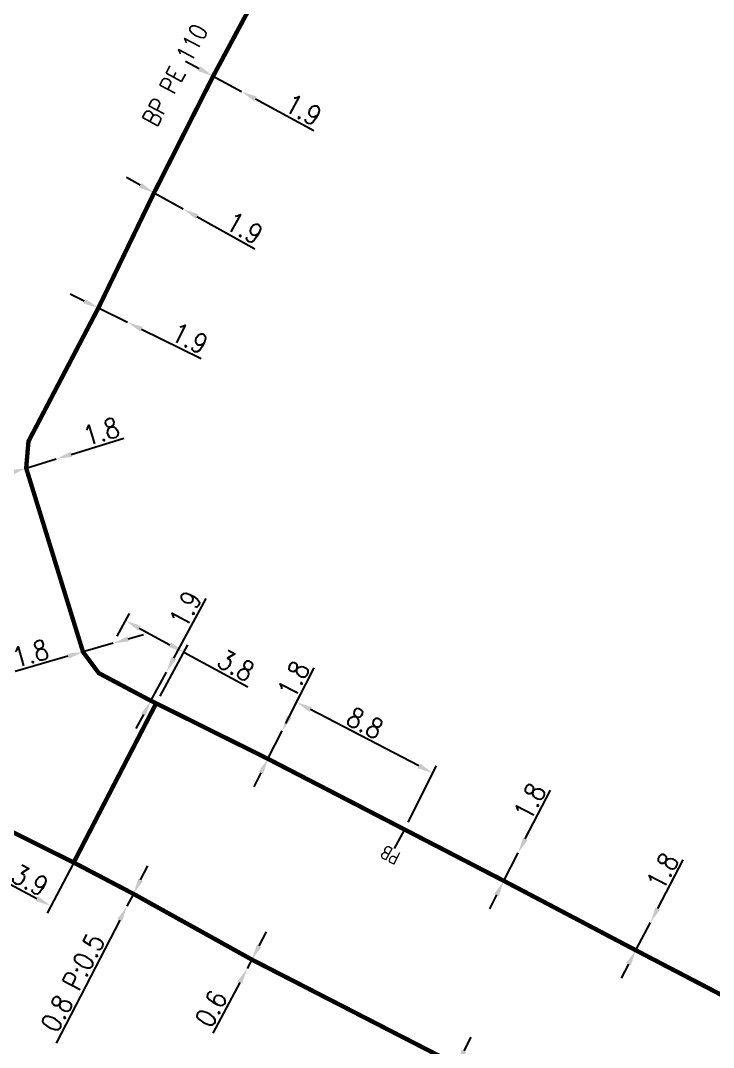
# Model space of a CAD drawing. Header units: millimetres. Extents: x 185000 to 186000, y 127990 to 129010.
# Drawn here: x 185612 to 185651.7, y 128663.9 to 128722.7 of the extents above; entities that cross this region are included whole.
import ezdxf
from ezdxf.enums import TextEntityAlignment as Align

# ---------------------------------------------------------------- set-up
doc = ezdxf.new("R2010")
doc.units = ezdxf.units.MM
doc.header["$PDMODE"] = 34
doc.linetypes.add('L_25_PE', pattern=[2000, 1000, 1000])
doc.layers.get('0').update_dxf_attribs({"linetype": 'CONTINUOUS'})
doc.layers.get('DEFPOINTS').update_dxf_attribs({"linetype": 'CONTINUOUS'})
doc.layers.add('L_150', color=1, linetype='CONTINUOUS')
doc.layers.add('L_340', color=7, linetype='CONTINUOUS')
doc.styles.add('G_ROMANS', font='ROMANS.SHX', dxfattribs={"width": 0.75})
doc.styles.get("Standard").update_dxf_attribs({"font": 'romans.shx', "width": 0.85})
doc.dimstyles.get("Standard").update_dxf_attribs({"dimtxt": 1.5, "dimasz": 1.2, "dimexe": 0.625, "dimexo": 0.625, "dimgap": 0.25, "dimtad": 1, "dimdec": 1, "dimzin": 0, "dimdsep": 46, "dimtxsty": 'Standard', "dimcen": -0.5, "dimadec": 0, "dimazin": 0, "dimtfac": 1, "dimtdec": 1, "dimtmove": 0, "dimatfit": 3, "dimfxl": 0, "dimtolj": 1, "dimtzin": 0, "dimarcsym": 0})

# ---------------------------------------------------------------- blocks, each defined once
blk = doc.blocks.new('*D935')
at = {"layer": 'DEFPOINTS', "color": 0, "linetype": 'Continuous', "transparency": 16777216}
for p in [(185648.068, 128671.038), (185648.068, 128671.038), (185647.231, 128669.445)]:
    blk.add_point(p, dxfattribs=at)
at = {"layer": 'L_150', "color": 0, "linetype": 'Continuous', "lineweight": -2, "transparency": 16777216}
for p, q in [((185648.487, 128671.835), (185649.949, 128674.616)), ((185647.231, 128669.445), (185648.068, 128671.038)), ((185646.812, 128668.649), (185646.393, 128667.852))]:
    blk.add_line(p, q, dxfattribs=at)
at = {"layer": 'L_150', "color": 0, "linetype": 'Continuous', "transparency": 16777216}
for points in [[(185648.354, 128671.905), (185648.62, 128671.765), (185648.068, 128671.038)], [(185646.679, 128668.718), (185646.945, 128668.579), (185647.231, 128669.445)]]:
    blk.add_solid(points, dxfattribs=at)
at = {"layer": 'L_150', "color": 0, "linetype": 'Continuous', "transparency": 16777216, "insert": (185648.763, 128673.973), "char_height": 1.125, "attachment_point": 5, "rotation": 62.26934}
blk.add_mtext('\\A1;1.8', dxfattribs=at)
blk = doc.blocks.new('*D936')
at = {"layer": 'DEFPOINTS', "color": 0, "linetype": 'Continuous', "transparency": 16777216}
for p in [(185640.491, 128675.022), (185640.491, 128675.022), (185639.669, 128673.42)]:
    blk.add_point(p, dxfattribs=at)
at = {"layer": 'L_150', "color": 0, "linetype": 'Continuous', "lineweight": -2, "transparency": 16777216}
for p, q in [((185640.901, 128675.823), (185642.335, 128678.618)), ((185639.669, 128673.42), (185640.491, 128675.022)), ((185639.258, 128672.62), (185638.847, 128671.819))]:
    blk.add_line(p, q, dxfattribs=at)
at = {"layer": 'L_150', "color": 0, "linetype": 'Continuous', "transparency": 16777216}
for points in [[(185640.768, 128675.891), (185641.035, 128675.754), (185640.491, 128675.022)], [(185639.125, 128672.688), (185639.392, 128672.551), (185639.669, 128673.42)]]:
    blk.add_solid(points, dxfattribs=at)
at = {"layer": 'L_150', "color": 0, "linetype": 'Continuous', "transparency": 16777216, "insert": (185641.157, 128677.963), "char_height": 1.125, "attachment_point": 5, "rotation": 62.84308}
blk.add_mtext('\\A1;1.8', dxfattribs=at)
blk = doc.blocks.new('L_340_13')
at = {"color": 0, "linetype": 'Continuous', "flags": 128}
blk.add_lwpolyline([(0, 0), (0, 1.25)], dxfattribs=at)
at = {"color": 0, "linetype": 'Continuous', "style": 'G_ROMANS', "width": 0.75}
blk.add_text('PB', height=0.75, dxfattribs=at).set_placement((0, 1.663), align=Align.MIDDLE)
at = {"color": 0, "linetype": 'Continuous', "width": 0.75, "flags": 3}
for tag, p in [('DEF_LEG', (0, -10)), ('DEF_COUP', (0, -12.5)), ('DEF_TYPE', (0, -15))]:
    blk.add_attdef(tag, text='', height=1.2, dxfattribs=at).set_placement(p, align=Align.MIDDLE)
blk = doc.blocks.new('*D947')
at = {"layer": 'DEFPOINTS', "color": 0, "linetype": 'Continuous', "transparency": 16777216}
for p in [(185636.978, 128662.883), (185636.702, 128662.35), (185636.702, 128662.35)]:
    blk.add_point(p, dxfattribs=at)
at = {"layer": 'L_150', "color": 0, "linetype": 'Continuous', "lineweight": -2, "transparency": 16777216}
for p, q in [((185637.391, 128663.682), (185637.805, 128664.481)), ((185636.978, 128662.883), (185636.702, 128662.35)), ((185636.288, 128661.551), (185634.781, 128658.639))]:
    blk.add_line(p, q, dxfattribs=at)
at = {"layer": 'L_150', "color": 0, "linetype": 'Continuous', "transparency": 16777216}
for points in [[(185637.258, 128663.751), (185637.525, 128663.613), (185636.978, 128662.883)], [(185636.155, 128661.62), (185636.421, 128661.482), (185636.702, 128662.35)]]:
    blk.add_solid(points, dxfattribs=at)
at = {"layer": 'L_150', "color": 0, "linetype": 'Continuous', "transparency": 16777216, "insert": (185634.662, 128660.04), "char_height": 1.125, "attachment_point": 5, "rotation": 62.63502}
blk.add_mtext('\\A1;0.6', dxfattribs=at)
blk = doc.blocks.new('*D948')
at = {"layer": 'DEFPOINTS', "color": 0, "linetype": 'Continuous', "transparency": 16777216}
for p in [(185625.236, 128668.912), (185624.965, 128668.399), (185624.965, 128668.399)]:
    blk.add_point(p, dxfattribs=at)
at = {"layer": 'L_150', "color": 0, "linetype": 'Continuous', "lineweight": -2, "transparency": 16777216}
for p, q in [((185625.657, 128669.707), (185626.078, 128670.503)), ((185625.236, 128668.912), (185624.965, 128668.399)), ((185624.544, 128667.604), (185623.01, 128664.706))]:
    blk.add_line(p, q, dxfattribs=at)
at = {"layer": 'L_150', "color": 0, "linetype": 'Continuous', "transparency": 16777216}
for points in [[(185625.524, 128669.777), (185625.79, 128669.637), (185625.236, 128668.912)], [(185624.411, 128667.674), (185624.676, 128667.533), (185624.965, 128668.399)]]:
    blk.add_solid(points, dxfattribs=at)
at = {"layer": 'L_150', "color": 0, "linetype": 'Continuous', "transparency": 16777216, "insert": (185622.903, 128666.108), "char_height": 1.125, "attachment_point": 5, "rotation": 62.10788}
blk.add_mtext('\\A1;0.6', dxfattribs=at)
blk = doc.blocks.new('*D949')
at = {"layer": 'DEFPOINTS', "color": 0, "linetype": 'Continuous', "transparency": 16777216}
for p in [(185618.451, 128672.675), (185618.083, 128671.964), (185618.083, 128671.964)]:
    blk.add_point(p, dxfattribs=at)
at = {"layer": 'L_150', "color": 0, "linetype": 'Continuous', "lineweight": -2, "transparency": 16777216}
for p, q in [((185618.865, 128673.474), (185619.279, 128674.273)), ((185618.451, 128672.675), (185618.083, 128671.964)), ((185617.669, 128671.165), (185614.024, 128664.13))]:
    blk.add_line(p, q, dxfattribs=at)
at = {"layer": 'L_150', "color": 0, "linetype": 'Continuous', "transparency": 16777216}
for points in [[(185618.732, 128673.543), (185618.998, 128673.405), (185618.451, 128672.675)], [(185617.536, 128671.234), (185617.802, 128671.096), (185618.083, 128671.964)]]:
    blk.add_solid(points, dxfattribs=at)
at = {"layer": 'L_150', "color": 0, "linetype": 'Continuous', "transparency": 16777216, "insert": (185614.974, 128667.593), "char_height": 1.125, "attachment_point": 5, "rotation": 62.61452}
blk.add_mtext('\\A1;0.8 P:0.5', dxfattribs=at)
blk = doc.blocks.new('*D950')
at = {"layer": 'DEFPOINTS', "color": 0, "linetype": 'Continuous', "transparency": 16777216}
for p in [(185611.236, 128675.558), (185615.783, 128675.902), (185610.302, 128673.778)]:
    blk.add_point(p, dxfattribs=at)
at = {"layer": 'L_150', "color": 0, "linetype": 'Continuous', "lineweight": -2, "transparency": 16777216}
for p, q in [((185611.018, 128675.143), (185610.084, 128673.363)), ((185615.565, 128675.487), (185613.507, 128671.566)), ((185612.928, 128672.399), (185611.098, 128673.359))]:
    blk.add_line(p, q, dxfattribs=at)
at = {"layer": 'L_150', "color": 0, "linetype": 'Continuous', "transparency": 16777216}
for points in [[(185611.168, 128673.492), (185611.029, 128673.227), (185610.302, 128673.778)], [(185612.998, 128672.532), (185612.858, 128672.266), (185613.725, 128671.981)]]:
    blk.add_solid(points, dxfattribs=at)
at = {"layer": 'L_150', "color": 0, "linetype": 'Continuous', "transparency": 16777216, "insert": (185612.529, 128673.455), "char_height": 1.125, "attachment_point": 5, "rotation": 332.30192}
blk.add_mtext('\\A1;3.9', dxfattribs=at)
blk = doc.blocks.new('*D951')
at = {"layer": 'DEFPOINTS', "color": 0, "linetype": 'Continuous', "transparency": 16777216}
for p in [(185620.342, 128685.372), (185620.342, 128685.372), (185619.453, 128683.726)]:
    blk.add_point(p, dxfattribs=at)
at = {"layer": 'L_150', "color": 0, "linetype": 'Continuous', "lineweight": -2, "transparency": 16777216}
for p, q in [((185620.771, 128686.164), (185622.617, 128689.578)), ((185619.453, 128683.726), (185620.342, 128685.372)), ((185619.024, 128682.935), (185618.596, 128682.143))]:
    blk.add_line(p, q, dxfattribs=at)
at = {"layer": 'L_150', "color": 0, "linetype": 'Continuous', "transparency": 16777216}
for points in [[(185620.639, 128686.235), (185620.903, 128686.092), (185620.342, 128685.372)], [(185618.893, 128683.006), (185619.156, 128682.863), (185619.453, 128683.726)]]:
    blk.add_solid(points, dxfattribs=at)
at = {"layer": 'L_150', "color": 0, "linetype": 'Continuous', "transparency": 16777216, "insert": (185621.435, 128688.969), "char_height": 1.125, "attachment_point": 5, "rotation": 61.59576}
blk.add_mtext('\\A1;1.9', dxfattribs=at)
blk = doc.blocks.new('*D952')
at = {"layer": 'DEFPOINTS', "color": 0, "linetype": 'Continuous', "transparency": 16777216}
for p in [(185617.296, 128687.02), (185617.296, 128687.02), (185615.566, 128686.521)]:
    blk.add_point(p, dxfattribs=at)
at = {"layer": 'L_150', "color": 0, "linetype": 'Continuous', "lineweight": -2, "transparency": 16777216}
for p, q in [((185618.161, 128687.269), (185619.025, 128687.518)), ((185617.296, 128687.02), (185615.566, 128686.521)), ((185614.701, 128686.272), (185611.682, 128685.403))]:
    blk.add_line(p, q, dxfattribs=at)
at = {"layer": 'L_150', "color": 0, "linetype": 'Continuous', "transparency": 16777216}
for points in [[(185618.119, 128687.413), (185618.202, 128687.125), (185617.296, 128687.02)], [(185614.66, 128686.416), (185614.743, 128686.128), (185615.566, 128686.521)]]:
    blk.add_solid(points, dxfattribs=at)
at = {"layer": 'L_150', "color": 0, "linetype": 'Continuous', "transparency": 16777216, "insert": (185612.552, 128686.434), "char_height": 1.125, "attachment_point": 5, "rotation": 16.06718}
blk.add_mtext('\\A1;1.8', dxfattribs=at)
blk = doc.blocks.new('*D953')
at = {"layer": 'DEFPOINTS', "color": 0, "linetype": 'Continuous', "transparency": 16777216}
for p in [(185614.031, 128697.566), (185614.031, 128697.566), (185612.31, 128697.04)]:
    blk.add_point(p, dxfattribs=at)
at = {"layer": 'L_150', "color": 0, "linetype": 'Continuous', "lineweight": -2, "transparency": 16777216}
for p, q in [((185614.892, 128697.829), (185617.897, 128698.747)), ((185612.31, 128697.04), (185614.031, 128697.566)), ((185611.449, 128696.777), (185610.588, 128696.514))]:
    blk.add_line(p, q, dxfattribs=at)
at = {"layer": 'L_150', "color": 0, "linetype": 'Continuous', "transparency": 16777216}
for points in [[(185614.848, 128697.972), (185614.936, 128697.685), (185614.031, 128697.566)], [(185611.405, 128696.92), (185611.493, 128696.633), (185612.31, 128697.04)]]:
    blk.add_solid(points, dxfattribs=at)
at = {"layer": 'L_150', "color": 0, "linetype": 'Continuous', "transparency": 16777216, "insert": (185616.606, 128699.137), "char_height": 1.125, "attachment_point": 5, "rotation": 16.99381}
blk.add_mtext('\\A1;1.8', dxfattribs=at)
blk = doc.blocks.new('*D954')
at = {"layer": 'DEFPOINTS', "color": 0, "linetype": 'Continuous', "transparency": 16777216}
for p in [(185616.446, 128706.209), (185618.106, 128705.393), (185618.106, 128705.393)]:
    blk.add_point(p, dxfattribs=at)
at = {"layer": 'L_150', "color": 0, "linetype": 'Continuous', "lineweight": -2, "transparency": 16777216}
for p, q in [((185615.638, 128706.606), (185614.831, 128707.004)), ((185616.446, 128706.209), (185618.106, 128705.393)), ((185618.913, 128704.995), (185622.33, 128703.315))]:
    blk.add_line(p, q, dxfattribs=at)
at = {"layer": 'L_150', "color": 0, "linetype": 'Continuous', "transparency": 16777216}
for points in [[(185615.704, 128706.741), (185615.572, 128706.472), (185616.446, 128706.209)], [(185618.98, 128705.13), (185618.847, 128704.861), (185618.106, 128705.393)]]:
    blk.add_solid(points, dxfattribs=at)
at = {"layer": 'L_150', "color": 0, "linetype": 'Continuous', "transparency": 16777216, "insert": (185621.676, 128704.472), "char_height": 1.125, "attachment_point": 5, "rotation": 333.80774}
blk.add_mtext('\\A1;1.9', dxfattribs=at)
blk = doc.blocks.new('*D955')
at = {"layer": 'DEFPOINTS', "color": 0, "linetype": 'Continuous', "transparency": 16777216}
for p in [(185619.633, 128712.796), (185621.295, 128711.876), (185621.295, 128711.876)]:
    blk.add_point(p, dxfattribs=at)
at = {"layer": 'L_150', "color": 0, "linetype": 'Continuous', "lineweight": -2, "transparency": 16777216}
for p, q in [((185618.845, 128713.232), (185618.058, 128713.668)), ((185619.633, 128712.796), (185621.295, 128711.876)), ((185622.083, 128711.44), (185625.414, 128709.596))]:
    blk.add_line(p, q, dxfattribs=at)
at = {"layer": 'L_150', "color": 0, "linetype": 'Continuous', "transparency": 16777216}
for points in [[(185618.918, 128713.364), (185618.773, 128713.101), (185619.633, 128712.796)], [(185622.155, 128711.572), (185622.01, 128711.309), (185621.295, 128711.876)]]:
    blk.add_solid(points, dxfattribs=at)
at = {"layer": 'L_150', "color": 0, "linetype": 'Continuous', "transparency": 16777216, "insert": (185624.816, 128710.785), "char_height": 1.125, "attachment_point": 5, "rotation": 331.03454}
blk.add_mtext('\\A1;1.9', dxfattribs=at)
blk = doc.blocks.new('*D956')
at = {"layer": 'DEFPOINTS', "color": 0, "linetype": 'Continuous', "transparency": 16777216}
for p in [(185623.019, 128719.473), (185624.649, 128718.598), (185624.649, 128718.598)]:
    blk.add_point(p, dxfattribs=at)
at = {"layer": 'L_150', "color": 0, "linetype": 'Continuous', "lineweight": -2, "transparency": 16777216}
for p, q in [((185622.226, 128719.899), (185621.433, 128720.324)), ((185623.019, 128719.473), (185624.649, 128718.598)), ((185625.442, 128718.172), (185628.796, 128716.371))]:
    blk.add_line(p, q, dxfattribs=at)
at = {"layer": 'L_150', "color": 0, "linetype": 'Continuous', "transparency": 16777216}
for points in [[(185622.297, 128720.031), (185622.155, 128719.766), (185623.019, 128719.473)], [(185625.513, 128718.304), (185625.371, 128718.04), (185624.649, 128718.598)]]:
    blk.add_solid(points, dxfattribs=at)
at = {"layer": 'L_150', "color": 0, "linetype": 'Continuous', "transparency": 16777216, "insert": (185628.183, 128717.551), "char_height": 1.125, "attachment_point": 5, "rotation": 331.77019}
blk.add_mtext('\\A1;1.9', dxfattribs=at)
blk = doc.blocks.new('*D223')
at = {"layer": 'DEFPOINTS', "color": 0, "linetype": 'Continuous', "transparency": 16777216}
for p in [(185617.997, 128688.316), (185617.296, 128687.02), (185619.756, 128683.58)]:
    blk.add_point(p, dxfattribs=at)
at = {"layer": 'L_150', "color": 0, "linetype": 'Continuous', "lineweight": -2, "transparency": 16777216}
for p, q in [((185617.519, 128687.432), (185618.22, 128688.729)), ((185618.789, 128687.888), (185620.548, 128686.937)), ((185619.979, 128683.992), (185621.562, 128686.921)), ((185621.34, 128686.509), (185625.015, 128684.521))]:
    blk.add_line(p, q, dxfattribs=at)
at = {"layer": 'L_150', "color": 0, "linetype": 'Continuous', "transparency": 16777216}
for points in [[(185618.86, 128688.02), (185618.717, 128687.756), (185617.997, 128688.316)], [(185620.619, 128687.069), (185620.477, 128686.805), (185621.34, 128686.509)]]:
    blk.add_solid(points, dxfattribs=at)
at = {"layer": 'L_150', "color": 0, "linetype": 'Continuous', "transparency": 16777216, "insert": (185624.326, 128685.747), "char_height": 1.125, "attachment_point": 5, "rotation": 331.59707}
blk.add_mtext('\\A1;3.8', dxfattribs=at)
blk = doc.blocks.new('*D224')
at = {"layer": 'DEFPOINTS', "color": 0, "linetype": 'Continuous', "transparency": 16777216}
for p in [(185626.971, 128682.007), (185626.971, 128682.007), (185626.157, 128680.402)]:
    blk.add_point(p, dxfattribs=at)
at = {"layer": 'L_150', "color": 0, "linetype": 'Continuous', "lineweight": -2, "transparency": 16777216}
for p, q in [((185627.379, 128682.81), (185628.801, 128685.611)), ((185626.157, 128680.402), (185626.971, 128682.007)), ((185625.749, 128679.6), (185625.342, 128678.797))]:
    blk.add_line(p, q, dxfattribs=at)
at = {"layer": 'L_150', "color": 0, "linetype": 'Continuous', "transparency": 16777216}
for points in [[(185627.245, 128682.878), (185627.512, 128682.742), (185626.971, 128682.007)], [(185625.615, 128679.667), (185625.883, 128679.532), (185626.157, 128680.402)]]:
    blk.add_solid(points, dxfattribs=at)
at = {"layer": 'L_150', "color": 0, "linetype": 'Continuous', "transparency": 16777216, "insert": (185627.625, 128684.951), "char_height": 1.125, "attachment_point": 5, "rotation": 63.08829}
blk.add_mtext('\\A1;1.8', dxfattribs=at)
blk = doc.blocks.new('*D225')
at = {"layer": 'DEFPOINTS', "color": 0, "linetype": 'Continuous', "transparency": 16777216}
for p in [(185627.801, 128683.642), (185626.971, 128682.007), (185633.974, 128676.363)]:
    blk.add_point(p, dxfattribs=at)
at = {"layer": 'L_340', "color": 0, "linetype": 'Continuous', "lineweight": -2, "transparency": 16777216}
for p, q in [((185627.183, 128682.425), (185628.013, 128684.06)), ((185634.809, 128679.996), (185628.6, 128683.227)), ((185634.187, 128676.781), (185635.82, 128679.999))]:
    blk.add_line(p, q, dxfattribs=at)
at = {"layer": 'L_340', "color": 0, "linetype": 'Continuous', "transparency": 16777216}
for points in [[(185628.669, 128683.36), (185628.53, 128683.094), (185627.801, 128683.642)], [(185634.879, 128680.129), (185634.74, 128679.863), (185635.608, 128679.581)]]:
    blk.add_solid(points, dxfattribs=at)
at = {"layer": 'L_340', "color": 0, "linetype": 'Continuous', "transparency": 16777216, "insert": (185631.718, 128682.45), "char_height": 1.125, "attachment_point": 5, "rotation": 332.51304}
blk.add_mtext('\\A1;8.8', dxfattribs=at)

msp = doc.modelspace()

# ---------------------------------------------------------------- linework, layer by layer
at = {"layer": 'L_150', "linetype": 'L_25_PE', "ltscale": 0.5}
msp.add_lwpolyline([(185652.64, 128666.626, 0.25, 0.25, 0), (185647.231, 128669.445, 0.25, 0.25, 0), (185639.669, 128673.42, 0.25, 0.25, 0), (185633.974, 128676.363, 0.25, 0.25, 0), (185626.157, 128680.402, 0.25, 0.25, 0), (185619.756, 128683.58, 0.25, 0.25, 0), (185619.453, 128683.726, 0.25, 0.25, 0), (185616.469, 128685.309, 0.25, 0.25, 0), (185615.566, 128686.521, 0.25, 0.25, 0), (185612.31, 128697.04, 0.25, 0.25, 0), (185612.441, 128698.573, 0.25, 0.25, 0), (185616.446, 128706.209, 0.25, 0.25, 0), (185619.633, 128712.796, 0.25, 0.25, 0), (185623.019, 128719.473, 0.25, 0.25, 0), (185626.51, 128725.976, 0.25, 0.25, 0), (185629.7, 128732.246, 0.25, 0.25, 0), (185633.147, 128738.755, 0.25, 0.25, 0), (185636.378, 128745.039, 0.25, 0.25, 0), (185639.684, 128751.579, 0.25, 0.25, 0), (185643.233, 128758.42, 0.25, 0.25, 0), (185645.236, 128762.63, 0, 0, 0)], format="xyseb", dxfattribs=at)
at = {"layer": 'L_150', "linetype": 'L_25_PE', "const_width": 0.25, "flags": 128}
msp.add_lwpolyline([(185615.031, 128674.47), (185615.776, 128675.906), (185619.756, 128683.58)], dxfattribs=at)
msp.add_lwpolyline([(185564.87, 128606.569), (185565.516, 128604.618), (185565.884, 128603.505), (185567.146, 128602.831), (185570.321, 128601.134), (185571.084, 128599.592), (185574.077, 128597.992), (185585.416, 128591.855), (185591.288, 128588.837), (185602.005, 128582.948), (185612.1, 128578.085), (185620.397, 128573.673), (185628.665, 128569.27, 0.252128), (185630.87, 128569.28), (185632.88, 128570.632), (185635.228, 128572.877), (185636.137, 128573.391), (185636.137, 128573.391), (185638.575, 128575.911), (185642.278, 128579.326), (185642.278, 128579.326), (185647.074, 128583.722), (185658.008, 128594.567), (185676.955, 128612.893), (185690.104, 128625.445), (185690.331, 128625.663), (185690.634, 128626.775), (185691.564, 128628.41), (185691.542, 128629.008), (185691.36, 128632.093), (185690.581, 128635.126), (185690.419, 128635.355), (185689.098, 128636.14), (185685.673, 128638.175), (185680.439, 128640.791), (185675.616, 128643.234), (185670.47, 128645.283), (185665.295, 128647.954), (185662.483, 128649.547), (185659.58, 128650.958), (185652.232, 128654.777), (185647.234, 128657.346), (185642.421, 128659.953), (185636.978, 128662.883), (185625.236, 128668.912), (185618.451, 128672.675), (185615.031, 128674.47), (185610.929, 128676.51), (185605.861, 128674.832), (185600.582, 128673.82), (185600.582, 128673.82), (185598.852, 128672.494), (185597.593, 128670.042), (185594.604, 128664.223), (185592.3, 128659.823), (185589.922, 128655.261), (185586.179, 128647.739), (185582.744, 128641.197), (185579.206, 128634.228), (185575.73, 128627.335), (185572.037, 128620.565), (185568.61, 128613.747), (185566.098, 128608.961), (185564.87, 128606.569)], format="xyb", dxfattribs=at)

# ---------------------------------------------------------------- block references
at = {"layer": 'L_340', "rotation": 151.5831313110228}
msp.add_blockref('L_340_13', (185633.974, 128676.363), dxfattribs=at)

# ---------------------------------------------------------------- texts
at = {"layer": 'L_150', "linetype": 'Continuous', "width": 0.85}
msp.add_text('BP PE 110', height=1, rotation=62.05027, dxfattribs=at).set_placement((185620.834, 128719.54), align=Align.MIDDLE)

# ---------------------------------------------------------------- dimensions: what is measured, and where the dimension line sits
at = {"layer": 'L_150', "linetype": 'Continuous'}
for base, p1, p2, angle, picture, middle in [((185624.649, 128718.598), (185623.019, 128719.473), (185624.649, 128718.598), 151.77019, '*D956', (185627.829, 128716.89)), ((185621.295, 128711.876), (185619.633, 128712.796), (185621.295, 128711.876), 151.03454, '*D955', (185624.453, 128710.128)), ((185618.1058, 128705.3926), (185616.44576, 128706.20916), (185618.1058, 128705.3926), 153.80774, '*D954', (185621.34456, 128703.79948)), ((185614.031, 128697.566), (185612.31, 128697.04), (185614.031, 128697.566), 196.99381, '*D953', (185616.825, 128698.42)), ((185620.342, 128685.372), (185619.453, 128683.726), (185620.342, 128685.372), 241.59576, '*D951', (185622.095, 128688.612)), ((185617.997, 128688.316), (185619.756, 128683.58), (185617.296, 128687.02), 331.59707, '*D223', (185623.969, 128685.087)), ((185617.296, 128687.02), (185615.566, 128686.521), (185617.296, 128687.02), 196.06718, '*D952', (185612.759, 128685.713)), ((185626.971, 128682.007), (185626.157, 128680.402), (185626.971, 128682.007), 243.08829, '*D224', (185628.293, 128684.612)), ((185640.491, 128675.022), (185639.669, 128673.42), (185640.491, 128675.022), 242.84308, '*D936', (185641.824, 128677.621)), ((185610.302, 128673.778), (185615.783, 128675.902), (185611.236, 128675.558), 332.30192, '*D950', (185612.181, 128672.791)), ((185648.068, 128671.038), (185647.231, 128669.445), (185648.068, 128671.038), 242.26934, '*D935', (185649.427, 128673.624)), ((185624.965, 128668.399), (185625.236, 128668.912), (185624.965, 128668.399), 62.10788, '*D948', (185623.566, 128665.757)), ((185636.702, 128662.35), (185636.978, 128662.883), (185636.702, 128662.35), 62.63502, '*D947', (185635.328, 128659.695))]:
    dim = msp.add_linear_dim(base=base, p1=p1, p2=p2, angle=angle, dimstyle='Standard', override={"dimscale": 0.75}, dxfattribs=at)
    dim.commit()
    dim.dimension.update_dxf_attribs({"geometry": picture, "text_midpoint": middle, "dimtype": 160})
dim = msp.add_linear_dim(base=(185618.083, 128671.964), p1=(185618.451, 128672.675), p2=(185618.083, 128671.964), angle=62.61452, text='<> P:0.5', dimstyle='Standard', override={"dimscale": 0.75}, dxfattribs=at)
dim.commit()
dim.dimension.update_dxf_attribs({"geometry": '*D949', "text_midpoint": (185615.64, 128667.248), "dimtype": 160})
at = {"layer": 'L_340', "linetype": 'Continuous'}
dim = msp.add_linear_dim(base=(185627.801, 128683.642), p1=(185633.974, 128676.363), p2=(185626.971, 128682.007), angle=332.51304, dimstyle='Standard', override={"dimscale": 0.75, "dimatfit": 0}, dxfattribs=at)
dim.commit()
dim.dimension.update_dxf_attribs({"geometry": '*D225', "text_midpoint": (185631.371, 128681.785), "dimtype": 160})

doc.saveas('drawing.dxf')
